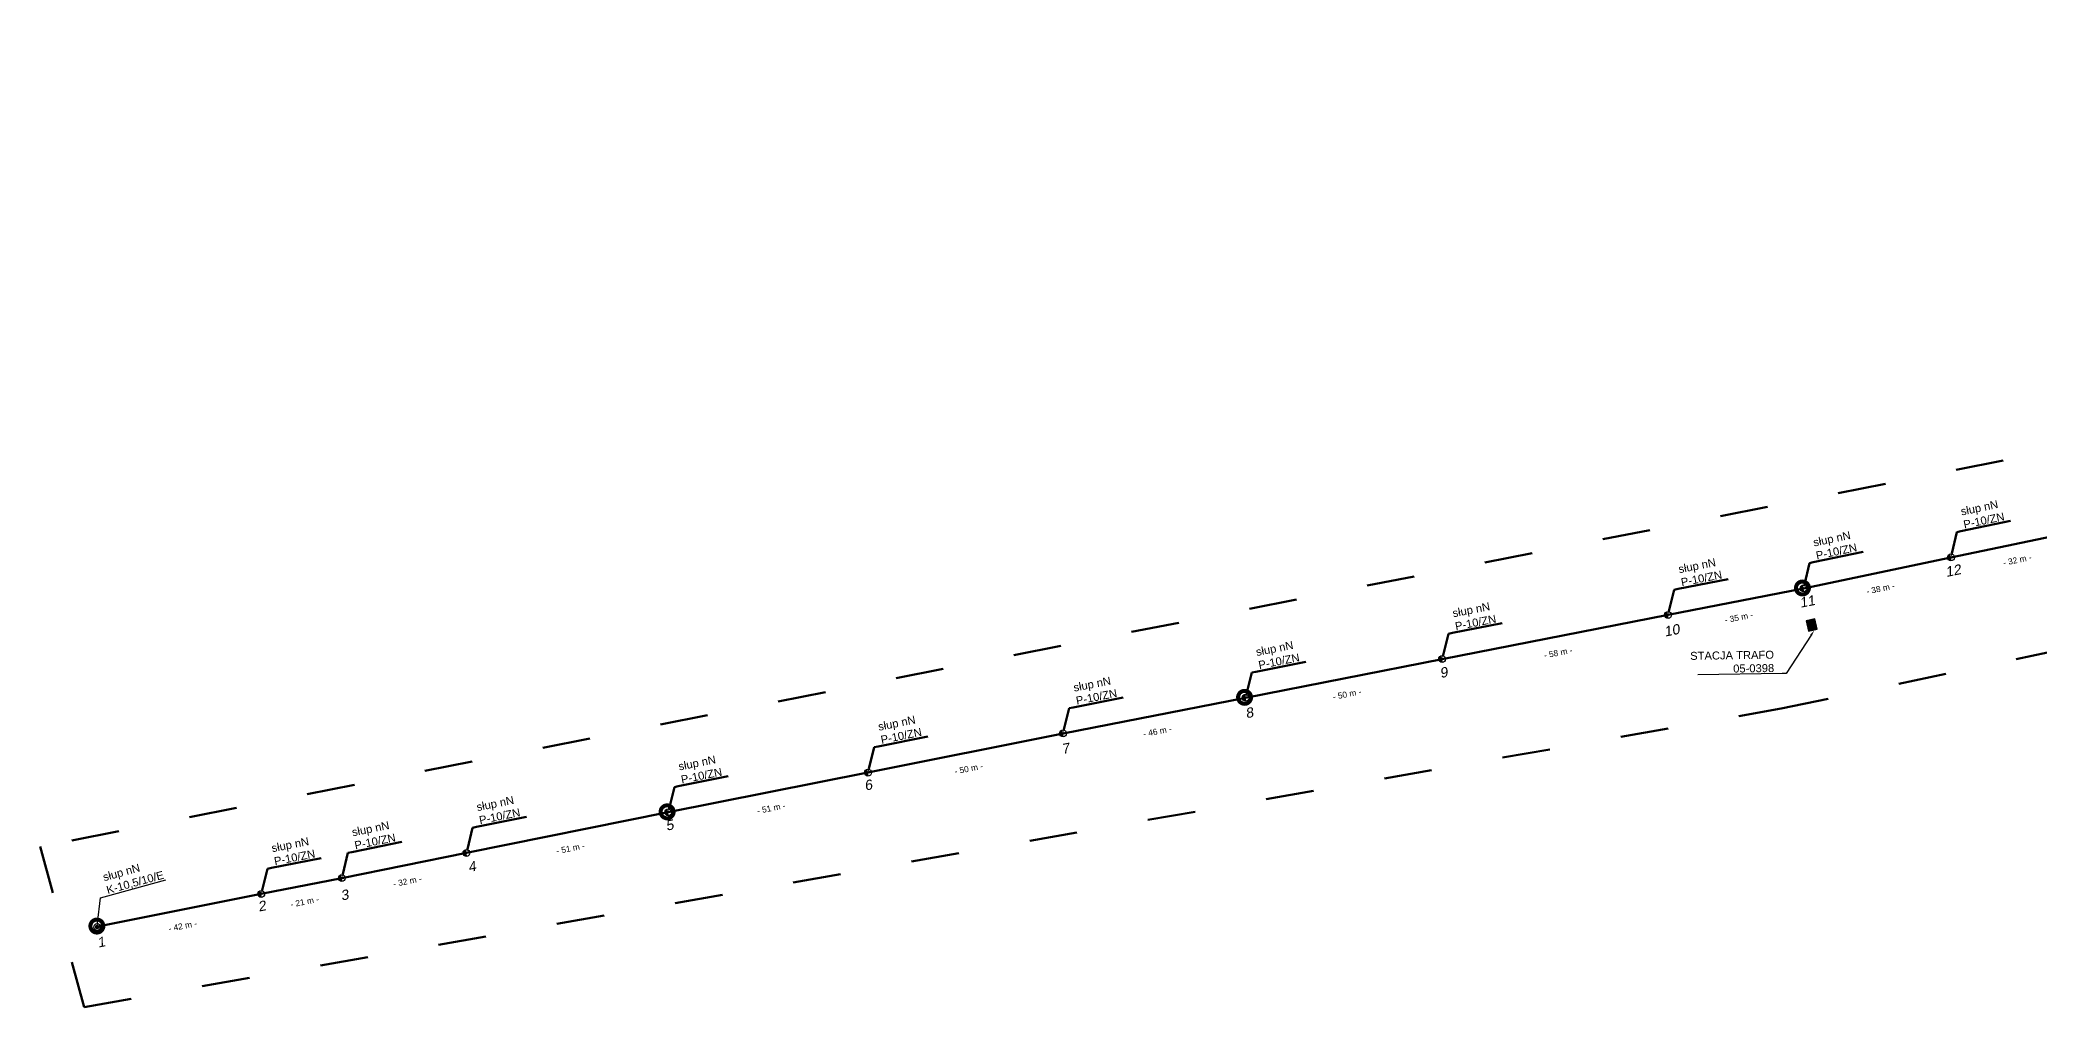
# Model space of a CAD drawing. Header units: metres. Extents: x 7531025 to 7555771, y 5771206 to 5789306.
# Drawn here: x 7553129.1 to 7553629, y 5772518.2 to 5772759.9 of the extents above; entities that cross this region are included whole.
import ezdxf
from ezdxf import colors
from ezdxf.entities.mleader import LeaderData, LeaderLine
from ezdxf.math import Vec2, Vec3

# ---------------------------------------------------------------- set-up
doc = ezdxf.new("R2010")
doc.units = ezdxf.units.M
doc.linetypes.add('GCAD_ISO03W100', pattern=[30, 12, -18])
for name, color, linetype, lineweight in [('!TELE', 30, 'SCARPLINE1A', 50), ('!trafo_05-0398', 6, 'GCAD_ISO03W100', 50), ('_MM LINIA Sn', 40, 'Continuous', 30), ('_numery slupow etap 4 cz. 2', 7, 'Continuous', 40)]:
    doc.layers.add(name, color=color, linetype=linetype, lineweight=lineweight)
for name, color, linetype in [('!wymiary', 7, 'Continuous'), ('_MM mufy', 3, 'Continuous'), ('_MM opisy', 7, 'Continuous'), ('_MM slupy', 5, 'Continuous'), ('_mm trafo', 3, 'Continuous')]:
    doc.layers.add(name, color=color, linetype=linetype)
doc.layers.add('_arkusze model', color=7, linetype='Continuous', lineweight=50, plot=False)
doc.styles.get("Standard").update_dxf_attribs({"font": 'ARIAL.TTF'})
doc.linetypes.add('SCARPLINE1A', pattern='A,2,[150,AAA.SHX,S=1,R=0,X=0,Y=0],1e-11', length=2)
doc.dimstyles.new('opis linie', dxfattribs={"dimtxt": 1.5, "dimasz": 0.18, "dimexe": 0.18, "dimexo": 0.0625, "dimgap": 2.5, "dimtad": 4, "dimdec": 0, "dimzin": 0, "dimdsep": 46, "dimtxsty": 'Standard', "dimcen": 0.09, "dimse1": 1, "dimse2": 1, "dimsd1": 1, "dimsd2": 1, "dimclrt": 256, "dimadec": 0, "dimazin": 0, "dimtfac": 1, "dimtdec": 0, "dimtofl": 0, "dimtmove": 0, "dimatfit": 3, "dimfxl": 1, "dimtfill": 1, "dimtolj": 1, "dimtzin": 0, "dimarcsym": 0})

# ---------------------------------------------------------------- blocks, each defined once
blk = doc.blocks.new('*D177')
at = {"layer": 'Defpoints', "color": 0}
for p in [(7553184.37, 5772546.41), (7553184.52, 5772545.67), (7553143.56, 5772538.27)]:
    blk.add_point(p, dxfattribs=at)
at = {"layer": '!wymiary', "insert": (7553164.75, 5772538.41), "char_height": 1.5, "attachment_point": 5, "rotation": 11.2802, "bg_fill": 3, "box_fill_scale": 1.1, "bg_fill_color": 9, "bg_fill_true_color": 13158600, "bg_fill_transparency": 0}
blk.add_mtext('\\A1;- 42 m -', dxfattribs=at)
blk = doc.blocks.new('*D178')
at = {"layer": 'Defpoints', "color": 0}
for p in [(7553204.52, 5772550.37), (7553204.66, 5772549.63), (7553184.37, 5772546.41)]:
    blk.add_point(p, dxfattribs=at)
at = {"layer": '!wymiary', "insert": (7553195.22, 5772544.46), "char_height": 1.5, "attachment_point": 5, "rotation": 11.1184, "bg_fill": 3, "box_fill_scale": 1.1, "bg_fill_color": 9, "bg_fill_true_color": 13158600, "bg_fill_transparency": 0}
blk.add_mtext('\\A1;- 21 m -', dxfattribs=at)
blk = doc.blocks.new('*D179')
at = {"layer": 'Defpoints', "color": 0}
for p in [(7553235.67, 5772556.66), (7553235.82, 5772555.92), (7553204.52, 5772550.37)]:
    blk.add_point(p, dxfattribs=at)
at = {"layer": '!wymiary', "insert": (7553220.89, 5772549.58), "char_height": 1.5, "attachment_point": 5, "rotation": 11.416, "bg_fill": 3, "box_fill_scale": 1.1, "bg_fill_color": 9, "bg_fill_true_color": 13158600, "bg_fill_transparency": 0}
blk.add_mtext('\\A1;- 32 m -', dxfattribs=at)
blk = doc.blocks.new('*D180')
at = {"layer": 'Defpoints', "color": 0}
for p in [(7553286.09, 5772566.83), (7553286.24, 5772566.09), (7553235.67, 5772556.66)]:
    blk.add_point(p, dxfattribs=at)
at = {"layer": '!wymiary', "insert": (7553261.67, 5772557.81), "char_height": 1.5, "attachment_point": 5, "rotation": 11.4039, "bg_fill": 3, "box_fill_scale": 1.1, "bg_fill_color": 9, "bg_fill_true_color": 13158600, "bg_fill_transparency": 0}
blk.add_mtext('\\A1;- 51 m -', dxfattribs=at)
blk = doc.blocks.new('*D181')
at = {"layer": 'Defpoints', "color": 0}
for p in [(7553336.03, 5772576.76), (7553336.18, 5772576.02), (7553286.09, 5772566.83)]:
    blk.add_point(p, dxfattribs=at)
at = {"layer": '!wymiary', "insert": (7553311.84, 5772567.86), "char_height": 1.5, "attachment_point": 5, "rotation": 11.2459, "bg_fill": 3, "box_fill_scale": 1.1, "bg_fill_color": 9, "bg_fill_true_color": 13158600, "bg_fill_transparency": 0}
blk.add_mtext('\\A1;- 51 m -', dxfattribs=at)
blk = doc.blocks.new('*D182')
at = {"layer": 'Defpoints', "color": 0}
for p in [(7553384.78, 5772586.56), (7553384.93, 5772585.82), (7553336.03, 5772576.76)]:
    blk.add_point(p, dxfattribs=at)
at = {"layer": '!wymiary', "insert": (7553361.2, 5772577.72), "char_height": 1.5, "attachment_point": 5, "rotation": 11.3664, "bg_fill": 3, "box_fill_scale": 1.1, "bg_fill_color": 9, "bg_fill_true_color": 13158600, "bg_fill_transparency": 0}
blk.add_mtext('\\A1;- 50 m -', dxfattribs=at)
blk = doc.blocks.new('*D183')
at = {"layer": 'Defpoints', "color": 0}
for p in [(7553430.42, 5772595.45), (7553430.56, 5772594.71), (7553384.78, 5772586.56)]:
    blk.add_point(p, dxfattribs=at)
at = {"layer": '!wymiary', "insert": (7553408.37, 5772587.06), "char_height": 1.5, "attachment_point": 5, "rotation": 11.0224, "bg_fill": 3, "box_fill_scale": 1.1, "bg_fill_color": 9, "bg_fill_true_color": 13158600, "bg_fill_transparency": 0}
blk.add_mtext('\\A1;- 46 m -', dxfattribs=at)
blk = doc.blocks.new('*D184')
at = {"layer": 'Defpoints', "color": 0}
for p in [(7553479.54, 5772605.15), (7553479.69, 5772604.41), (7553430.42, 5772595.45)]:
    blk.add_point(p, dxfattribs=at)
at = {"layer": '!wymiary', "insert": (7553455.76, 5772596.36), "char_height": 1.5, "attachment_point": 5, "rotation": 11.1708, "bg_fill": 3, "box_fill_scale": 1.1, "bg_fill_color": 9, "bg_fill_true_color": 13158600, "bg_fill_transparency": 0}
blk.add_mtext('\\A1;- 50 m -', dxfattribs=at)
blk = doc.blocks.new('*D185')
at = {"layer": 'Defpoints', "color": 0}
for p in [(7553536, 5772616.16), (7553536.14, 5772615.42), (7553479.54, 5772605.15)]:
    blk.add_point(p, dxfattribs=at)
at = {"layer": '!wymiary', "insert": (7553508.54, 5772606.71), "char_height": 1.5, "attachment_point": 5, "rotation": 11.0345, "bg_fill": 3, "box_fill_scale": 1.1, "bg_fill_color": 9, "bg_fill_true_color": 13158600, "bg_fill_transparency": 0}
blk.add_mtext('\\A1;- 58 m -', dxfattribs=at)
blk = doc.blocks.new('*D186')
at = {"layer": 'Defpoints', "color": 0}
for p in [(7553569.86, 5772622.79), (7553570, 5772622.05), (7553536, 5772616.16)]:
    blk.add_point(p, dxfattribs=at)
at = {"layer": '!wymiary', "insert": (7553553.7, 5772615.53), "char_height": 1.5, "attachment_point": 5, "rotation": 11.0787, "bg_fill": 3, "box_fill_scale": 1.1, "bg_fill_color": 9, "bg_fill_true_color": 13158600, "bg_fill_transparency": 0}
blk.add_mtext('\\A1;- 35 m -', dxfattribs=at)
blk = doc.blocks.new('*D187')
at = {"layer": 'Defpoints', "color": 0}
for p in [(7553606.71, 5772630.55), (7553606.86, 5772629.82), (7553569.86, 5772622.79)]:
    blk.add_point(p, dxfattribs=at)
at = {"layer": '!wymiary', "insert": (7553589.11, 5772622.74), "char_height": 1.5, "attachment_point": 5, "rotation": 11.8918, "bg_fill": 3, "box_fill_scale": 1.1, "bg_fill_color": 9, "bg_fill_true_color": 13158600, "bg_fill_transparency": 0}
blk.add_mtext('\\A1;- 38 m -', dxfattribs=at)
blk = doc.blocks.new('*D188')
at = {"layer": 'Defpoints', "color": 0}
for p in [(7553638.24, 5772637.11), (7553638.39, 5772636.38), (7553606.71, 5772630.55)]:
    blk.add_point(p, dxfattribs=at)
at = {"layer": '!wymiary', "insert": (7553623.29, 5772629.9), "char_height": 1.5, "attachment_point": 5, "rotation": 11.753, "bg_fill": 3, "box_fill_scale": 1.1, "bg_fill_color": 9, "bg_fill_true_color": 13158600, "bg_fill_transparency": 0}
blk.add_mtext('\\A1;- 32 m -', dxfattribs=at)
blk = doc.blocks.new('ZN')
at = {"layer": '_MM slupy', "transparency": 33554687}
h = blk.add_hatch(color=256, dxfattribs=at)
h.dxf.hatch_style = 1
h.paths.add_polyline_path([(0, -0.86), (0, 0.86, 1)])
at = {"layer": '_MM slupy'}
blk.add_circle((0, 0), 0.857, dxfattribs=at)
blk = doc.blocks.new('E')
at = {"layer": '_MM slupy'}
h = blk.add_hatch(color=256, dxfattribs=at)
h.dxf.hatch_style = 1
h.paths.add_polyline_path([(0.27, 0.37, 1), (-0.27, -0.37, 1)])
for radius in [0.857, 0.457]:
    blk.add_circle((0, 0), radius, dxfattribs=at)
blk = doc.blocks.new('trafo')
at = {"layer": '_mm trafo'}
h = blk.add_hatch(color=256, dxfattribs=at)
h.dxf.hatch_style = 1
h.paths.add_polyline_path([(-1.15, 1.02), (-0.52, -1.51), (1.64, -0.96), (1.01, 1.59)])
at = {"layer": '_MM LINIA Sn', "color": 2, "lineweight": 60}
for p, q in [((0.58, 0.02), (-0.43, 0.9)), ((-0.32, -0.23), (0.58, 0.02)), ((0.58, -0.92), (-0.32, -0.23)), ((0.55, -0.72), (0.41, -0.9)), ((0.41, -0.9), (0.58, -0.92)), ((0.58, -0.92), (0.55, -0.72))]:
    blk.add_line(p, q, dxfattribs=at)
at = {"layer": '_mm trafo', "flags": 128}
blk.add_lwpolyline([(-0.52, -1.52), (1.64, -0.96), (0.98, 1.58), (-1.17, 0.99), (-0.52, -1.52)], close=True, dxfattribs=at)
blk = doc.blocks.new('mufa')
at = {"layer": '_MM mufy'}
h = blk.add_hatch(color=256, dxfattribs=at)
h.dxf.hatch_style = 1
h.paths.add_polyline_path([(2.15, 0.12, 1), (-2.1, -0.05, 1)])
h.paths.add_polyline_path([(-1.1, -0.01, -1), (1.15, 0.08, -1)], flags=16)
h.paths.add_polyline_path([(-0.83, 0, -1), (0.88, 0.07, -1)], flags=0)
blk = doc.blocks.new('q')
at = {"layer": '_MM slupy'}
blk.add_blockref('ZN', (0, 0), dxfattribs=at)
at = {"layer": '_MM opisy'}
ml = blk.add_multileader_mtext('Standard', dxfattribs=at)
ml.set_content('\\pxql;słup nN\\PP-10/ZN', color=256)
ml.set_leader_properties()
ml.build(insert=Vec2(0, 0))
ml.multileader.update_dxf_attribs({"has_text_frame": 1, "text_left_attachment_type": 5, "text_right_attachment_type": 5, "dogleg_length": 1, "arrow_head_size": 1})
ctx = ml.context
ctx.base_point, ctx.char_height, ctx.arrow_head_size, ctx.landing_gap_size, ctx.plane_origin = Vec3(3.75, 5.9), 2, 1, 1, Vec3(1.72, -1.42)
ctx.left_attachment, ctx.right_attachment = 5, 5
notes = []
notes.append((ctx, [(0, (1, 1, 0), (2.75, 5.9), (1, 0), 1, [(0, [(0, 0), (2.75, 5.9)], 0, [])])]))
ctx.mtext.insert, ctx.mtext.flow_direction = Vec3(4.75, 11.7), 5
ctx.mtext.has_bg_fill, ctx.mtext.bg_color, ctx.mtext.bg_scale_factor, ctx.mtext.bg_transparency, ctx.mtext.use_window_bg_color = 1, -1023410175, 1, 0, 1
for ctx, leaders in notes:
    for number, flags, end, landing, length, lines in leaders:
        leader = LeaderData()
        leader.index, (leader.has_last_leader_line, leader.has_dogleg_vector, leader.attachment_direction) = number, flags
        leader.last_leader_point, leader.dogleg_vector, leader.dogleg_length = Vec3(end), Vec3(landing), length
        for number, points, colour, breaks in lines:
            line = LeaderLine()
            line.index, line.vertices, line.color, line.breaks = number, Vec3.list(points), colors.encode_raw_color(colour), breaks
            leader.lines.append(line)
        ctx.leaders.append(leader)

msp = doc.modelspace()

# ---------------------------------------------------------------- linework, layer by layer
at = {"layer": '!TELE'}
msp.add_lwpolyline([(7553143.56, 5772538.27), (7553184.37, 5772546.41), (7553204.52, 5772550.37), (7553235.67, 5772556.66), (7553286.09, 5772566.83), (7553336.03, 5772576.76), (7553384.78, 5772586.56), (7553430.42, 5772595.45), (7553479.54, 5772605.15), (7553536, 5772616.16), (7553569.86, 5772622.79), (7553606.71, 5772630.55), (7553638.24, 5772637.11), (7553681.87, 5772646.45), (7553704.68, 5772651.21), (7553749.17, 5772660.23), (7553810.73, 5772672.92), (7553859.98, 5772682.72), (7553908.62, 5772692.91), (7553948.09, 5772700.61), (7553994.62, 5772710.09), (7554042.15, 5772719.58), (7554088.46, 5772728.08), (7554129.88, 5772735.21)], dxfattribs=at)

# ---------------------------------------------------------------- next in the draw order: dimensions: what is measured, and where the dimension line sits
at = {"layer": '!wymiary'}
dim = msp.add_aligned_dim(p1=(7553143.56, 5772538.27), p2=(7553184.37, 5772546.41), distance=-0.75, dimstyle='opis linie', override={"dimpost": '- <> m -'}, dxfattribs=at)
dim.commit()
dim.dimension.update_dxf_attribs({"geometry": '*D177', "text_midpoint": (7553164.75, 5772538.41)})

# ---------------------------------------------------------------- next in the draw order: dimensions: what is measured, and where the dimension line sits
dim = msp.add_aligned_dim(p1=(7553184.37, 5772546.41), p2=(7553204.52, 5772550.37), distance=-0.75, dimstyle='opis linie', override={"dimpost": '- <> m -'}, dxfattribs=at)
dim.commit()
dim.dimension.update_dxf_attribs({"geometry": '*D178', "text_midpoint": (7553195.22, 5772544.46)})

# ---------------------------------------------------------------- next in the draw order: leaders
at = {"layer": '_MM opisy'}
ml = msp.add_multileader_mtext('Standard', dxfattribs=at)
ml.set_content('\\pxql;słup nN\\PK-10,5/10/E', color=256)
ml.set_leader_properties()
ml.build(insert=Vec2(0, 0))
ml.multileader.update_dxf_attribs({"has_text_frame": 1, "text_left_attachment_type": 5, "text_right_attachment_type": 5, "dogleg_length": 1, "arrow_head_size": 1})
ctx = ml.context
ctx.base_point, ctx.char_height, ctx.arrow_head_size, ctx.landing_gap_size, ctx.plane_origin, ctx.plane_x_axis, ctx.plane_y_axis = Vec3(7553145.16, 5772545.7), 2, 1, 1, Vec3(7553145.42, 5772537.24), Vec3(0.964136, 0.265408), Vec3(-0.265408, 0.964136)
ctx.left_attachment, ctx.right_attachment = 5, 5
notes = []
notes.append((ctx, [(0, (1, 1, 0), (7553144.19, 5772545.43), (0.964136, 0.265408), 1, [(0, [(7553143.38, 5772538.15)], 0, [])])]))
ctx.mtext.insert, ctx.mtext.text_direction, ctx.mtext.flow_direction = Vec3(7553144.59, 5772551.52), Vec3(0.964136, 0.265408), 5
ctx.mtext.has_bg_fill, ctx.mtext.bg_color, ctx.mtext.bg_scale_factor, ctx.mtext.bg_transparency, ctx.mtext.use_window_bg_color = 1, -1023410175, 1, 0, 1
for ctx, leaders in notes:
    for number, flags, end, landing, length, lines in leaders:
        leader = LeaderData()
        leader.index, (leader.has_last_leader_line, leader.has_dogleg_vector, leader.attachment_direction) = number, flags
        leader.last_leader_point, leader.dogleg_vector, leader.dogleg_length = Vec3(end), Vec3(landing), length
        for number, points, colour, breaks in lines:
            line = LeaderLine()
            line.index, line.vertices, line.color, line.breaks = number, Vec3.list(points), colors.encode_raw_color(colour), breaks
            leader.lines.append(line)
        ctx.leaders.append(leader)

# ---------------------------------------------------------------- next in the draw order: block references
at = {"layer": '!TELE', "rotation": 11.11841830939919}
msp.add_blockref('q', (7553184.37, 5772546.41), dxfattribs=at)
at = {"color": 5, "lineweight": 70}
msp.add_blockref('mufa', (7553143.27, 5772538.35), dxfattribs=at)
at = {"rotation": 15.39121293542186}
msp.add_blockref('E', (7553143.38, 5772538.15), dxfattribs=at)

# ---------------------------------------------------------------- next in the draw order: texts
at = {"layer": '_numery slupow etap 4 cz. 2', "oblique": 10}
msp.add_text('1', height=2.5, rotation=11.1757, dxfattribs=at).set_placement((7553143.64, 5772532.99))

# ---------------------------------------------------------------- next in the draw order: dimensions: what is measured, and where the dimension line sits
at = {"layer": '!wymiary'}
dim = msp.add_aligned_dim(p1=(7553204.52, 5772550.37), p2=(7553235.67, 5772556.66), distance=-0.75, dimstyle='opis linie', override={"dimpost": '- <> m -'}, dxfattribs=at)
dim.commit()
dim.dimension.update_dxf_attribs({"geometry": '*D179', "text_midpoint": (7553220.89, 5772549.58)})

# ---------------------------------------------------------------- next in the draw order: block references
at = {"layer": '!TELE', "rotation": 11.41600945660406}
msp.add_blockref('q', (7553204.52, 5772550.37), dxfattribs=at)

# ---------------------------------------------------------------- next in the draw order: texts
at = {"layer": '_numery slupow etap 4 cz. 2', "oblique": 10}
msp.add_text('2', height=2.5, rotation=11.1757, dxfattribs=at).set_placement((7553183.8, 5772541.99))

# ---------------------------------------------------------------- next in the draw order: dimensions: what is measured, and where the dimension line sits
at = {"layer": '!wymiary'}
dim = msp.add_aligned_dim(p1=(7553235.67, 5772556.66), p2=(7553286.09, 5772566.83), distance=-0.75, dimstyle='opis linie', override={"dimpost": '- <> m -'}, dxfattribs=at)
dim.commit()
dim.dimension.update_dxf_attribs({"geometry": '*D180', "text_midpoint": (7553261.67, 5772557.81)})

# ---------------------------------------------------------------- next in the draw order: block references
at = {"layer": '!TELE', "rotation": 11.40387064096413}
msp.add_blockref('q', (7553235.67, 5772556.66), dxfattribs=at)

# ---------------------------------------------------------------- next in the draw order: texts
at = {"layer": '_numery slupow etap 4 cz. 2', "oblique": 10}
msp.add_text('3', height=2.5, rotation=11.1757, dxfattribs=at).set_placement((7553204.48, 5772544.76))

# ---------------------------------------------------------------- next in the draw order: dimensions: what is measured, and where the dimension line sits
at = {"layer": '!wymiary'}
dim = msp.add_aligned_dim(p1=(7553286.09, 5772566.83), p2=(7553336.03, 5772576.76), distance=-0.75, dimstyle='opis linie', override={"dimpost": '- <> m -'}, dxfattribs=at)
dim.commit()
dim.dimension.update_dxf_attribs({"geometry": '*D181', "text_midpoint": (7553311.84, 5772567.86)})

# ---------------------------------------------------------------- next in the draw order: block references
at = {"layer": '!TELE', "rotation": 11.24593459651185}
msp.add_blockref('q', (7553286.09, 5772566.83), dxfattribs=at)

# ---------------------------------------------------------------- next in the draw order: texts
at = {"layer": '_numery slupow etap 4 cz. 2', "oblique": 10}
msp.add_text('4', height=2.5, rotation=11.1757, dxfattribs=at).set_placement((7553236.31, 5772551.86))

# ---------------------------------------------------------------- next in the draw order: dimensions: what is measured, and where the dimension line sits
at = {"layer": '!wymiary'}
dim = msp.add_aligned_dim(p1=(7553336.03, 5772576.76), p2=(7553384.78, 5772586.56), distance=-0.75, dimstyle='opis linie', override={"dimpost": '- <> m -'}, dxfattribs=at)
dim.commit()
dim.dimension.update_dxf_attribs({"geometry": '*D182', "text_midpoint": (7553361.2, 5772577.72)})

# ---------------------------------------------------------------- next in the draw order: block references
at = {"layer": '!TELE', "rotation": 11.36642602525779}
msp.add_blockref('q', (7553336.03, 5772576.76), dxfattribs=at)
at = {"color": 5, "lineweight": 70}
msp.add_blockref('mufa', (7553285.8, 5772566.91), dxfattribs=at)

# ---------------------------------------------------------------- next in the draw order: texts
at = {"layer": '_numery slupow etap 4 cz. 2', "oblique": 10}
msp.add_text('5', height=2.5, rotation=11.1757, dxfattribs=at).set_placement((7553285.72, 5772562.23))

# ---------------------------------------------------------------- next in the draw order: dimensions: what is measured, and where the dimension line sits
at = {"layer": '!wymiary'}
dim = msp.add_aligned_dim(p1=(7553384.78, 5772586.56), p2=(7553430.42, 5772595.45), distance=-0.75, dimstyle='opis linie', override={"dimpost": '- <> m -'}, dxfattribs=at)
dim.commit()
dim.dimension.update_dxf_attribs({"geometry": '*D183', "text_midpoint": (7553408.37, 5772587.06)})

# ---------------------------------------------------------------- next in the draw order: block references
at = {"layer": '!TELE', "rotation": 11.02235642742842}
msp.add_blockref('q', (7553384.78, 5772586.56), dxfattribs=at)

# ---------------------------------------------------------------- next in the draw order: texts
at = {"layer": '_numery slupow etap 4 cz. 2', "oblique": 10}
msp.add_text('6', height=2.5, rotation=11.1757, dxfattribs=at).set_placement((7553335.37, 5772572.25))

# ---------------------------------------------------------------- next in the draw order: dimensions: what is measured, and where the dimension line sits
at = {"layer": '!wymiary'}
dim = msp.add_aligned_dim(p1=(7553430.42, 5772595.45), p2=(7553479.54, 5772605.15), distance=-0.75, dimstyle='opis linie', override={"dimpost": '- <> m -'}, dxfattribs=at)
dim.commit()
dim.dimension.update_dxf_attribs({"geometry": '*D184', "text_midpoint": (7553455.76, 5772596.36)})

# ---------------------------------------------------------------- next in the draw order: block references
at = {"layer": '!TELE', "rotation": 11.17078906071811}
msp.add_blockref('q', (7553430.42, 5772595.45), dxfattribs=at)

# ---------------------------------------------------------------- next in the draw order: texts
at = {"layer": '_numery slupow etap 4 cz. 2', "oblique": 10}
msp.add_text('7', height=2.5, rotation=11.1757, dxfattribs=at).set_placement((7553384.67, 5772581.38))

# ---------------------------------------------------------------- next in the draw order: dimensions: what is measured, and where the dimension line sits
at = {"layer": '!wymiary'}
dim = msp.add_aligned_dim(p1=(7553479.54, 5772605.15), p2=(7553536, 5772616.16), distance=-0.75, dimstyle='opis linie', override={"dimpost": '- <> m -'}, dxfattribs=at)
dim.commit()
dim.dimension.update_dxf_attribs({"geometry": '*D185', "text_midpoint": (7553508.54, 5772606.71)})

# ---------------------------------------------------------------- next in the draw order: block references
at = {"layer": '!TELE', "rotation": 11.03450229135795}
msp.add_blockref('q', (7553479.54, 5772605.15), dxfattribs=at)
at = {"color": 5, "lineweight": 70}
msp.add_blockref('mufa', (7553430.13, 5772595.53), dxfattribs=at)

# ---------------------------------------------------------------- next in the draw order: texts
at = {"layer": '_numery slupow etap 4 cz. 2', "oblique": 10}
msp.add_text('8', height=2.5, rotation=11.1757, dxfattribs=at).set_placement((7553430.62, 5772590.31))

# ---------------------------------------------------------------- next in the draw order: dimensions: what is measured, and where the dimension line sits
at = {"layer": '!wymiary'}
dim = msp.add_aligned_dim(p1=(7553536, 5772616.16), p2=(7553569.86, 5772622.79), distance=-0.75, dimstyle='opis linie', override={"dimpost": '- <> m -'}, dxfattribs=at)
dim.commit()
dim.dimension.update_dxf_attribs({"geometry": '*D186', "text_midpoint": (7553553.7, 5772615.53)})

# ---------------------------------------------------------------- next in the draw order: block references
at = {"layer": '!TELE', "rotation": 11.07870537996173}
msp.add_blockref('q', (7553536, 5772616.16), dxfattribs=at)
at = {"layer": '_arkusze model', "rotation": 357.3066721443945}
msp.add_blockref('trafo', (7553571.67, 5772613.64), dxfattribs=at)

# ---------------------------------------------------------------- next in the draw order: texts
at = {"layer": '_numery slupow etap 4 cz. 2', "oblique": 10}
msp.add_text('9', height=2.5, rotation=11.1757, dxfattribs=at).set_placement((7553479.19, 5772600.38))

# ---------------------------------------------------------------- next in the draw order: dimensions: what is measured, and where the dimension line sits
at = {"layer": '!wymiary'}
dim = msp.add_aligned_dim(p1=(7553569.86, 5772622.79), p2=(7553606.71, 5772630.55), distance=-0.75, dimstyle='opis linie', override={"dimpost": '- <> m -'}, dxfattribs=at)
dim.commit()
dim.dimension.update_dxf_attribs({"geometry": '*D187', "text_midpoint": (7553589.11, 5772622.74)})

# ---------------------------------------------------------------- next in the draw order: block references
at = {"layer": '!TELE', "rotation": 11.89179242469932}
msp.add_blockref('q', (7553569.86, 5772622.79), dxfattribs=at)

# ---------------------------------------------------------------- next in the draw order: texts
at = {"layer": '_numery slupow etap 4 cz. 2', "oblique": 10}
msp.add_text('10', height=2.5, rotation=11.1757, dxfattribs=at).set_placement((7553535.25, 5772610.74))

# ---------------------------------------------------------------- next in the draw order: dimensions: what is measured, and where the dimension line sits
at = {"layer": '!wymiary'}
dim = msp.add_aligned_dim(p1=(7553606.71, 5772630.55), p2=(7553638.24, 5772637.11), distance=-0.75, dimstyle='opis linie', override={"dimpost": '- <> m -'}, dxfattribs=at)
dim.commit()
dim.dimension.update_dxf_attribs({"geometry": '*D188', "text_midpoint": (7553623.29, 5772629.9)})

# ---------------------------------------------------------------- next in the draw order: leaders
at = {"layer": '_mm trafo', "color": 3}
ml = msp.add_multileader_mtext('Standard', dxfattribs=at)
ml.set_content('STACJA TRAFO\\P05-0398', color=3)
ml.set_leader_properties()
ml.build(insert=Vec2(0, 0))
ml.multileader.update_dxf_attribs({"has_text_frame": 1, "text_left_attachment_type": 5, "text_right_attachment_type": 5, "dogleg_length": 1, "arrow_head_size": 1.5})
ctx = ml.context
ctx.base_point, ctx.char_height, ctx.arrow_head_size, ctx.plane_origin, ctx.plane_x_axis, ctx.plane_y_axis = Vec3(7553539.86, 5772601.13), 2, 1.5, Vec3(7553575.81, 5772581.54), Vec3(0.999891, 0.014731), Vec3(-0.014731, 0.999891)
ctx.left_attachment, ctx.right_attachment, ctx.text_align_type, ctx.attachment_type = 5, 5, 2, 2
notes = []
notes.append((ctx, [(0, (1, 1, 0), (7553565.56, 5772601.51), (-0.999891, -0.014731), 1, [(0, [(7553572.57, 5772612.35)], 0, [])])]))
ctx.mtext.insert, ctx.mtext.text_direction, ctx.mtext.rotation, ctx.mtext.alignment, ctx.mtext.flow_direction = Vec3(7553562.47, 5772607.24), Vec3(0.999891, 0.014731), 6.129723, 3, 5
ctx.mtext.has_bg_fill, ctx.mtext.bg_color, ctx.mtext.bg_scale_factor, ctx.mtext.bg_transparency, ctx.mtext.use_window_bg_color = 1, -1073741824, 1, 0, 1
for ctx, leaders in notes:
    for number, flags, end, landing, length, lines in leaders:
        leader = LeaderData()
        leader.index, (leader.has_last_leader_line, leader.has_dogleg_vector, leader.attachment_direction) = number, flags
        leader.last_leader_point, leader.dogleg_vector, leader.dogleg_length = Vec3(end), Vec3(landing), length
        for number, points, colour, breaks in lines:
            line = LeaderLine()
            line.index, line.vertices, line.color, line.breaks = number, Vec3.list(points), colors.encode_raw_color(colour), breaks
            leader.lines.append(line)
        ctx.leaders.append(leader)

# ---------------------------------------------------------------- next in the draw order: block references
at = {"layer": '!TELE', "rotation": 11.75304914991076}
msp.add_blockref('q', (7553606.71, 5772630.55), dxfattribs=at)
at = {"color": 5, "lineweight": 70}
msp.add_blockref('mufa', (7553569.57, 5772622.87), dxfattribs=at)

# ---------------------------------------------------------------- next in the draw order: texts
at = {"layer": '_numery slupow etap 4 cz. 2', "oblique": 10}
msp.add_text('11', height=2.5, rotation=11.1757, dxfattribs=at).set_placement((7553569.11, 5772617.95))

# ---------------------------------------------------------------- next in the draw order: linework, layer by layer
at = {"layer": '!trafo_05-0398'}
msp.add_lwpolyline([(7553129.08, 5772558.26), (7553140.08, 5772518.15), (7553564.31, 5772592.74), (7554155.32, 5772717.46), (7554143.42, 5772759.9), (7553649.19, 5772660.54)], close=True, dxfattribs=at)

# ---------------------------------------------------------------- next in the draw order: texts
at = {"layer": '_numery slupow etap 4 cz. 2', "oblique": 10}
msp.add_text('12', height=2.5, rotation=11.1757, dxfattribs=at).set_placement((7553605.58, 5772625.65))

doc.saveas('drawing.dxf')
